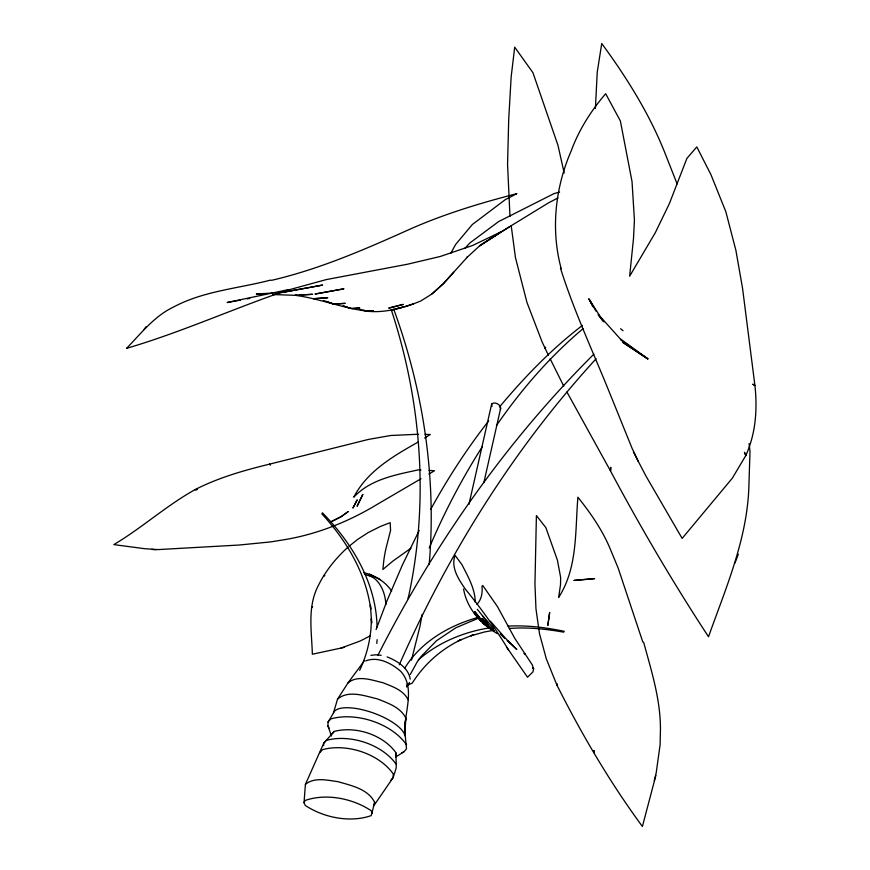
<?xml version="1.0" encoding="UTF-8"?>
<svg xmlns="http://www.w3.org/2000/svg" width="870" height="870" viewBox="0 0 870 870"><rect width="100%" height="100%" fill="white"/><g stroke="black" fill="none" stroke-linecap="round" stroke-linejoin="round"><path stroke-width="1.3" d="M323.662 745.731L323.705 743.252L326.25 740.381C349.86 733.867 382.006 744.209 396.263 764.349L396.187 768.058L393.142 777.617L373.882 805.609L374.655 802.423C368.238 788.938 351.099 785.523 337.995 781.673C327.479 780.26 314.374 776.91 305.413 784.37L304.022 802.76L305.229 805.424C323.716 817.669 350.023 822.987 371.196 815.625L374.655 802.423M331.459 735.987L327.957 726.048L328.033 722.024L333.373 713.226L337.527 699.165L347.946 682.993L364.345 660.776M395.741 755.791L395.806 752.528C382.789 734.606 355.471 725.808 334.2 731.442L323.705 743.252L305.413 784.37M337.527 699.165C348.315 689.703 364.921 695.978 377.297 698.86C387.813 703.069 400.689 707.266 405.877 718.239C403.8 728.56 405.746 738.663 406.497 748.874L403.745 751.974L395.785 756.911M404.985 735.879C402.712 715.216 416.73 688.638 400.57 671.183C391.402 663.266 377.808 656.1 365.683 660.928M595.406 108.478L597.233 72.21L601.736 43.5C626.77 77.669 649.455 113.861 665.071 153.348L677.121 183.907M429.182 564.543C436.609 478.163 423.451 390.554 393.74 309.252M405.877 718.239L404.702 734.704A37.932 13.528 19.9 0 0 368.249 711.312A37.932 13.528 19.9 0 0 333.362 713.226M376.808 643.441L377.112 639.678M422.113 614.416L419.96 626.4L411.456 660.145M407.41 683.581L406.681 686.985L409.509 682.537M500.13 409.172L500.609 408.606C501.142 404.648 494.519 401.19 491.659 404.006L492.05 406.333M468.952 504.372L491.659 404.006M483.872 482.556L500.761 407.889M654.283 780.618L656.165 773.038L660.123 744.676L660.308 734.9C661.711 703.167 651.847 672.401 643.637 642.277L642.843 642.093L618.222 568.24L610.316 549.133C602.486 530.156 590.654 513.191 577.897 497.216C575.07 531.157 577.843 567.61 558.638 597.472L560.519 584.662L560.65 577.441L557.42 560.193L545.838 527.579L536.409 515.595L534.952 584.009L535.963 608.837L539.509 633.751L546.295 658.753L556.898 685.049C581.693 734.291 609.739 782.032 642.397 826.5L655.882 775.377M407.986 598.604L408.965 594.699C429.084 500.326 421.395 401.048 391.239 309.655L392.022 309.47M566.946 392.044L610.501 470.964C640.755 527.622 673.282 583.052 708.517 636.753C726.058 587.326 747.754 538.041 748.929 484.666L750.005 451.541L749.092 443.569M376.09 629.597L386.889 601.061L402.364 565.065L419.199 530.439M734.998 562.955L738.347 554.179M359.658 670.357C367.281 654.207 371.414 636.492 371.349 618.613L371.664 623.05L370.424 605.237L370.707 609.239C365.976 572.96 346.347 540.4 321.889 513.887L322.411 512.811C352.361 543.369 376.297 583.226 377.069 627.063M429.214 547.991C444.059 512.767 461.894 478.783 482.404 446.527M399.276 664.8C448.311 553.396 513.768 448.659 596.091 358.777M304.022 802.76L305.142 800.454C326.315 793.092 352.622 798.41 371.109 810.655L372.316 813.319M410.303 674.446L417.024 662.211L421.167 656.426L436.555 640.679L455.902 627.759L478.489 618.168L477.88 617.461C448.768 625.595 420.471 642.136 404.517 668.541M378.015 655.088C434.065 544.609 505.992 441.634 593.905 354.133M450.703 253.453L455.619 244.47L472.312 224.525L505.274 199.654L516.889 193.651C480.882 202.917 445.168 213.715 411.086 228.669C365.846 248.994 320.149 269.015 271.668 280.314L270.331 280.162C238.097 288.525 203.493 290.993 173.641 306.969C154.229 316.18 141.147 333.351 126.574 348.337C181.014 332.394 232.692 308.904 286.284 290.558L326.261 279.596L407.595 264.208L440.329 256.454L472.671 245.46L501.99 231.355L548.426 202.927L557.953 197.914M430.835 509.124C447.767 478.272 467.005 448.594 488.712 420.873M496.455 425.55C521.097 389.782 549.851 356.58 583.15 328.621M144.159 329.306L146.04 326.707M476.977 604.291C481.567 599.506 482.676 592.742 481.969 586.347L482.752 585.488L497.488 606.651L514.681 638.21L532.277 664.854L533.582 668.845L532.962 671.847L527.535 677.251L506.492 646.921M299.421 295.082L312.58 294.299L295.071 295.267C319.584 298.617 342.736 308.197 367.303 311.221L367.89 311.308C386.062 313.026 404.071 307.73 420.732 301.02L431.879 294.017L443.374 283.696L453.716 272.245M499.521 406.964C524.392 377.178 551.547 349.044 582.421 325.423M328.033 722.024L330.785 718.914C355.776 711.714 391.674 723.296 406.573 744.85M331.959 733.965L334.2 731.442M319.932 752.561L322.498 749.668C346.347 743.078 378.809 753.518 393.218 773.865L393.142 777.617L390.576 780.52M443.406 283.653L467.418 257.009L466.864 257.574L479.74 245.731L501.218 231.779L479.751 245.71L509.592 226.733M464.732 248.428L470.039 242.839L498.564 221.632L554.07 193.586L559.573 192.085M347.946 682.993C357.439 674.663 372.055 680.188 382.941 682.732C392.196 686.43 403.528 690.117 408.095 699.784M418.285 659.917C438.262 642.517 463.71 631.837 489.777 627.857M431.879 294.017L442.721 284.272M349.12 546.24L357.537 539.476L368.369 532.483L380.397 526.459L390.184 522.663L390.576 530.395L386.204 547.545A40.988 12.397 -85.2 0 0 383.213 566.272L382.876 569.48L392.805 561.15L410.901 548.22M348.076 547.089L347.772 547.328C335.918 558.17 325.565 570.829 318.463 585.303C307.088 606.705 311.732 631.174 312.352 654.218L344.15 647.4M417.883 442.123L416.393 443.037C392.272 456.739 366.933 471.692 353.775 497.172C370.479 479.305 395.437 474.868 418.307 469.865L420.96 470.007M424.636 437.98L430.269 434.521L425.082 434.391M421.015 478.739L377.493 504.208C348.5 521.804 316.462 534.593 282.891 539.944L270.472 541.934L239.109 545.033L157.948 549.601L144.768 548.709L113.84 544.609C142.017 527.862 166.398 505.59 195.043 489.647C218.511 477.63 243.959 470.365 269.472 464.167L368.51 439.415L390.75 435.489L418.611 434.228M428.899 474.063L434.521 470.724L429.106 470.442M370.152 635.905L360.321 640.962L340.888 648.117M287.883 289.753L227.113 302.521L240.392 300.096M331.274 521.685L341.181 516.649L348.163 511.582L341.181 516.649L331.035 521.728M459.099 640.505L473.715 634.676L470.855 635.807L484.623 631.935L493.866 630.282M457.914 640.983L461.133 639.7C441.057 649.118 424.005 664.43 412.206 683.189L407.247 685.168M401.646 752.768L403.745 751.974M404.833 306.697L413.815 303.815M395.915 308.926L403.658 306.925L391.511 309.927M282.891 292.353L322.618 285.066L274.92 293.799M247.036 298.888L249.69 298.399M370.924 655.371L375.644 654.784L381.169 655.295M509.298 628.499C527.481 627.02 545.762 628.977 563.662 632.164L564.217 631.294C545.773 627.52 526.894 625.084 508.047 626.139M273.06 293.049L256.313 293.962L263.099 294.201M272.517 294.517L298.334 295.441M151.728 549.383L155.947 549.764M363.54 310.275L367.303 311.221L360.06 309.415M363.769 572.71C374.818 575.211 385.279 581.551 391.663 591.067M364.78 574.352L372.708 576.984L368.945 575.081C380.31 580.105 385.269 592.818 385.878 604.509M343.291 305.914L350.882 308.469L343.28 305.968M326.076 301.379L333.699 304.043L323.412 300.531M387.106 656.893C397.024 660.863 408.432 667.671 410.238 679.133M380.386 579.692L369.435 574.124M620.604 328.719L623.05 330.687M497.346 633.654C480.849 623.899 466.896 608.5 463.579 589.033M620.408 339.681L622.572 341.236M624.736 342.791L631.218 347.435M633.382 348.99L648.009 358.984L620.005 338.582L600.278 316.658L588.762 298.747L592.622 306.012M508.167 641.364L510.288 642.941L507.145 640.592M509.863 643.137L516.791 649.455L505.394 638.156L490.397 621.213M480.349 620.473L481.132 621.202M500.228 633.893L504.948 638.58M493.638 628.564L485.058 618.929L488.266 622.583M477.325 609.337L484.579 618.352L482.741 616.069M598.332 314.657L603.921 321.856M598.234 314.712L602.866 320.954M508.58 650.097C496.107 629.184 480.36 607.488 465.613 589.458C458.979 580.04 450.399 567.305 455.14 555.397L461.992 564.728C467.973 576.56 475.161 588.696 475.259 602.366M596.048 311.177L589.588 299.911L593.286 307.001M327.957 726.048L329.262 728.375M638.199 461.209L646.116 476.325L682.145 538.41L732.355 478.152L745.807 455.521C755.78 433.575 757.509 409.226 754.921 385.508L742.545 288.253L735.889 250.321L725.874 211.812L710.91 174.565L696.805 146.921L686.919 158.351L669.334 203.721L655.306 232.703L629.641 276.192L633.48 238.706L634.437 220.262L632.033 181.612L620.364 120.952L605.672 93.721C591.067 110.707 578.909 129.88 571.166 150.956C555.169 187.746 550.645 229.778 561.215 268.678L560.497 268.243C573.286 308.97 591.252 347.88 607.401 387.389L632.044 448.224L638.199 461.209L633.425 452.008M548.383 355.232L542.13 341.975L526.959 302.445L515.442 257.553L511.212 225.743M550.155 358.788L563.738 386.128M564.195 173.065L557.964 145.301L532.94 72.699L514.692 47.154L511.147 76.984L508.722 119.157L507.558 164.452L509.972 216.467M395.806 752.528L396.263 764.349M593.84 750.527L593.829 752.637L593.884 750.527M610.707 467.451L610.501 470.964L610.783 467.484M548.861 617.928L547.861 625.41L549.666 612.447L548.861 617.928M557.094 684.07L556.898 685.049L557.104 684.092M362.768 494.486L357.2 506.035L362.768 494.486M357.081 500.065L353.013 507.884L357.081 500.065M196.979 489.571L195.043 489.647L196.979 489.571M752.876 384.268L754.921 385.508L752.876 384.268M545.577 347.326L544.837 348.098L545.577 347.326M270.385 464.852L269.472 464.167L270.363 464.863M312.569 606.858L311.547 607.358L312.569 606.858M403.212 304.413L388.923 308.056L403.212 304.413M343.748 288.84L315.234 294.006L343.748 288.84M574.113 580.42L594.536 578.626L574.113 580.42M344.977 303.347L334.265 304.13L344.977 303.347M373.469 310.96L367.89 311.308L373.469 310.96M327.631 297.725L313.7 298.682L327.631 297.725M359.669 308.013L351.426 308.546L359.669 308.013M324.695 575.69L323.847 575.603L324.695 575.701M744.481 452.411L745.807 455.521L744.481 452.411M647.65 358.799L623.05 342.541L647.65 358.799M492.061 629.652L485.058 624.812L492.061 629.652M524.969 654.251L524.229 653.598L524.969 654.251M532.897 667.845L533.582 668.845L532.897 667.845M484.405 624.258L482.415 622.322L484.405 624.258M489.157 627.879L485.851 624.649L489.157 627.879M494.312 631.359L489.777 626.868L494.312 631.359M488.875 625.867L482.241 618.439L488.875 625.867M481.338 621.191L478.054 617.493L481.338 621.191M484.851 623.572L479.925 618.026L484.851 623.572M477.423 616.743L474.378 612.958L477.423 616.743M479.337 617.33L474.835 611.719L479.337 617.33"/></g></svg>
